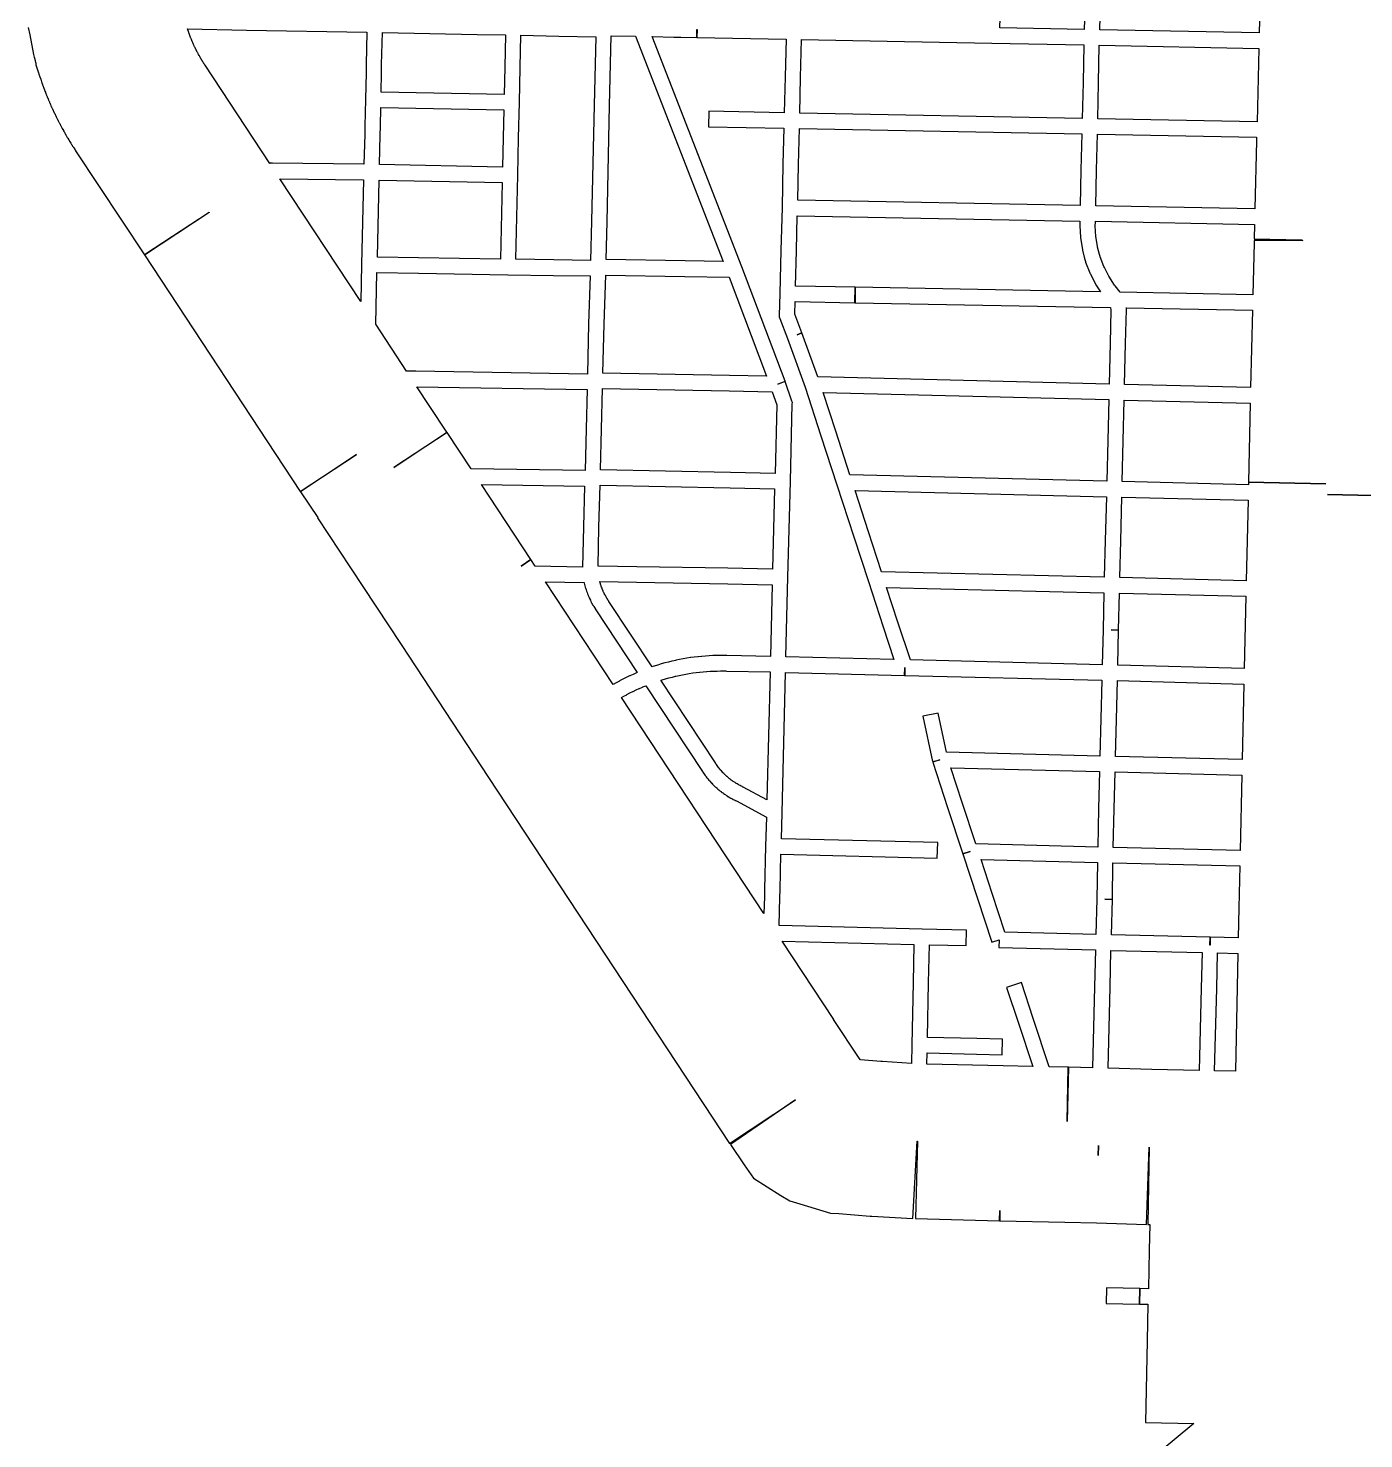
# Model space of a CAD drawing. Extents: x 0 to 1129, y 203 to 1017.
# Drawn here: x 236.9 to 334.1, y 322.8 to 425.5 of the extents above; entities that cross this region are included whole.
import ezdxf

# ---------------------------------------------------------------- set-up
doc = ezdxf.new("R2010")
doc.units = 0
doc.layers.get('0').update_dxf_attribs({"linetype": 'CONTINUOUS'})

msp = doc.modelspace()

# ---------------------------------------------------------------- linework, layer by layer
at = {"color": 1}
for points in [[(308.017333, 442.030398), (310.888956, 441.973953), (314.169778, 441.910442), (313.809933, 428.370842), (313.725266, 425.456886), (307.594, 425.569775), (307.671622, 428.483731), (308.017333, 442.030398)], [(315.298667, 441.889399), (319.136889, 441.811799), (322.982155, 441.734177), (322.862222, 436.992844), (323.984067, 436.964622), (324.111044, 441.705955), (326.883889, 441.656555), (326.721622, 435.511177), (332.359, 435.370066), (332.359, 435.363067), (326.721622, 435.504178), (326.700399, 434.876245), (326.545177, 428.759067), (326.453444, 425.203067), (314.85411, 425.428845), (314.938777, 428.335734), (315.298667, 441.889399)], [(236.87252, 425.598065), (236.978365, 425.047732), (237.267631, 423.615465), (237.302921, 423.439065), (237.352298, 423.283843), (237.352298, 423.26262), (237.366522, 423.192087), (237.373521, 423.192087), (237.38052, 423.142687), (237.401743, 423.086242), (237.408743, 423.050976), (237.415742, 423.022753), (237.42974, 422.987464), (237.42974, 422.973466), (237.42974, 422.881755), (237.627295, 422.282022), (237.648519, 422.232644), (237.655518, 422.204422), (237.719006, 421.999799), (237.761362, 421.879844), (237.768361, 421.851622), (237.78236, 421.844622), (237.78236, 421.837623), (237.78236, 421.830624), (237.789359, 421.816626), (237.803357, 421.767226), (237.817581, 421.731959), (237.838804, 421.640248), (237.867026, 421.583804), (237.867026, 421.562581), (237.874025, 421.555582), (237.895249, 421.49207), (237.909247, 421.456781), (237.923245, 421.421515), (237.937243, 421.379182), (237.937243, 421.357958), (237.944242, 421.357958), (237.965465, 421.315602), (237.965465, 421.308603), (237.979464, 421.245115), (238.007686, 421.181603), (238.014685, 421.16038), (238.021684, 421.132158), (238.042907, 421.096869), (238.049906, 421.068647), (238.056905, 421.033358), (238.085128, 420.98398), (238.092127, 420.962757), (238.092127, 420.948533), (238.120349, 420.892089), (238.120349, 420.885089), (238.127348, 420.849823), (238.141346, 420.821601), (238.15557, 420.807377), (238.162569, 420.77211), (238.176568, 420.736844), (238.183567, 420.736844), (238.197565, 420.687444), (238.211789, 420.652177), (238.225787, 420.616888), (238.254009, 420.560444), (238.254009, 420.546445), (238.254009, 420.539446), (238.261009, 420.532447), (238.282232, 420.476003), (238.289231, 420.462004), (238.32452, 420.391449), (238.331519, 420.370226), (238.32452, 420.370226), (238.352742, 420.320826), (238.359741, 420.299602), (238.36674, 420.264336), (238.387963, 420.222003), (238.409186, 420.172625), (238.423185, 420.144403), (238.437409, 420.109114), (238.444408, 420.102115), (238.465631, 420.04567), (238.47263, 420.038671), (238.486628, 419.982227), (238.521917, 419.89756), (238.55014, 419.855227), (238.571363, 419.798782), (238.592586, 419.749405), (238.60681, 419.728182), (238.628033, 419.678781), (238.649256, 419.629404), (238.656255, 419.615406), (238.677478, 419.573072), (238.684477, 419.559074), (238.691476, 419.537851), (238.7127, 419.502584), (238.762077, 419.382651), (238.797366, 419.326207), (238.825588, 419.262695), (238.853811, 419.206251), (238.853811, 419.199252), (238.875034, 419.149874), (238.903256, 419.100497), (238.903256, 419.093498), (238.931478, 419.051164), (238.938477, 419.029941), (238.973766, 418.952341), (239.009033, 418.88883), (239.016032, 418.867607), (239.030256, 418.853609), (239.044254, 418.818342), (239.051253, 418.804118), (239.100631, 418.705363), (239.114855, 418.670074), (239.143077, 418.634785), (239.171299, 418.571296), (239.178298, 418.557298), (239.185298, 418.550299), (239.185298, 418.536301), (239.21352, 418.493945), (239.220519, 418.479946), (239.241742, 418.444657), (239.262965, 418.39528), (239.298232, 418.338835), (239.312456, 418.310613), (239.354766, 418.232991), (239.390055, 418.162435), (239.460611, 418.035435), (239.46761, 418.021437), (239.488833, 417.993215), (239.502831, 417.964993), (239.538121, 417.901481), (239.54512, 417.887483), (239.559118, 417.859261), (239.573116, 417.845037), (239.594339, 417.80977), (239.601338, 417.795772), (239.601338, 417.788773), (239.608337, 417.781774), (239.63656, 417.739441), (239.664782, 417.682996), (239.686005, 417.640663), (239.714227, 417.584218), (239.749494, 417.534818), (239.756493, 417.527819), (239.791782, 417.457263), (239.80578, 417.450264), (239.820004, 417.422042), (239.827003, 417.400819), (239.841001, 417.386821), (239.848001, 417.379822), (239.883267, 417.31631), (239.9256, 417.252799), (239.932599, 417.238801), (239.967866, 417.168223), (240.02431, 417.083556), (240.059577, 417.034178), (240.073801, 416.998889), (240.102023, 416.963623), (240.123246, 416.928356), (240.137244, 416.907133), (240.144244, 416.893135), (240.158468, 416.886136), (240.165467, 416.864913), (240.193689, 416.829624), (240.264244, 416.723802), (240.271244, 416.69558), (240.285242, 416.681581), (240.306465, 416.653359), (240.320463, 416.618093), (245.322863, 409.033359), (245.329862, 409.033359), (250.035929, 412.137804), (250.042928, 412.130804), (245.329817, 409.033404), (256.668106, 391.803738), (260.760329, 394.491916), (256.682195, 391.782582), (257.938106, 389.905782), (257.931107, 389.898783), (260.337063, 386.251072), (264.027107, 380.656005), (264.020108, 380.656005), (270.377175, 370.989894), (285.998175, 347.255005), (286.054619, 347.170338), (287.917286, 344.341072), (292.70802, 347.501961), (287.97373, 344.249338), (288.982686, 342.767672), (289.652953, 341.801072), (290.661886, 341.173116), (291.649664, 340.552227), (292.298775, 340.150049), (293.039619, 339.931338), (294.70473, 339.437449), (295.269175, 339.268116), (295.861842, 339.225783), (298.147842, 339.049383), (298.211353, 339.042383), (298.274842, 339.042383), (301.259353, 338.866006), (301.576842, 344.503383), (301.583841, 344.503383), (301.449796, 338.858939), (307.559908, 338.710761), (307.573906, 339.451606), (307.587904, 339.451606), (307.573906, 338.710761), (312.315239, 338.604939), (314.622394, 338.555561), (318.263061, 338.428539), (318.453572, 344.072983), (318.361862, 338.428539), (318.502973, 338.428539), (318.460617, 336.572939), (318.397128, 333.757784), (317.769195, 333.771782), (317.740973, 332.642893), (318.368906, 332.628895), (318.312461, 329.954828), (318.178394, 324.028161), (321.699128, 323.950539), (318.989795, 321.692761)], [(248.4614, 425.485334), (252.758222, 425.407734), (261.521222, 425.245468), (261.464778, 422.903023), (261.457779, 422.324445), (261.415468, 420.34889), (261.373112, 418.408623), (261.359114, 417.801846), (261.309714, 415.635779), (254.649269, 415.706357), (254.479936, 415.706357), (254.451714, 415.692133), (249.738602, 422.846489), (249.731603, 422.860487), (249.724604, 422.874711), (249.710606, 422.888709), (249.689383, 422.931065), (249.654116, 422.994554), (249.640118, 422.994554), (249.633119, 423.015777), (249.62612, 423.022776), (249.62612, 423.029775), (249.604897, 423.057997), (249.597898, 423.064996), (249.590899, 423.08622), (249.5839, 423.100444), (249.569901, 423.121667), (249.562902, 423.128666), (249.555903, 423.135665), (249.53468, 423.170931), (249.527681, 423.185155), (249.513683, 423.213378), (249.49246, 423.234601), (249.49246, 423.2416), (249.48546, 423.255598), (249.478461, 423.269822), (249.478461, 423.276821), (249.457238, 423.290819), (249.450239, 423.312042), (249.429016, 423.347332), (249.415018, 423.36133), (249.415018, 423.375328), (249.40102, 423.396551), (249.387021, 423.424773), (249.373023, 423.452996), (249.366024, 423.459995), (249.3518, 423.481218), (249.330577, 423.523574), (249.330577, 423.530573), (249.302355, 423.565839), (249.274132, 423.622284), (249.24591, 423.671684), (249.238911, 423.678683), (249.238911, 423.692907), (249.238911, 423.699906), (249.210689, 423.742239), (249.196691, 423.777529), (249.182467, 423.784528), (249.168468, 423.81275), (249.168468, 423.819749), (249.161469, 423.840972), (249.161469, 423.847971), (249.15447, 423.847971), (249.15447, 423.85497), (249.140472, 423.85497), (249.140472, 423.868969), (249.140472, 423.875968), (249.126248, 423.890192), (249.126248, 423.90419), (249.119249, 423.918414), (249.119249, 423.925413), (249.105251, 423.939411), (249.105251, 423.94641), (249.098252, 423.953409), (249.084253, 423.995743), (249.06303, 424.023965), (249.056031, 424.037963), (249.049032, 424.066185), (249.035034, 424.073185), (249.028035, 424.101407), (249.013811, 424.129629), (249.013811, 424.136628), (248.985588, 424.193073), (248.957366, 424.24245), (248.957366, 424.249449), (248.929144, 424.305894), (248.922145, 424.312893), (248.908147, 424.348159), (248.894148, 424.369382), (248.88015, 424.411693), (248.873151, 424.425917), (248.873151, 424.439915), (248.851928, 424.482271), (248.844929, 424.48927), (248.823706, 424.545715), (248.809708, 424.566938), (248.802708, 424.588161), (248.802708, 424.59516), (248.802708, 424.602159), (248.781485, 424.630382), (248.781485, 424.637381), (248.781485, 424.651605), (248.774486, 424.651605), (248.774486, 424.658604), (248.774486, 424.665603), (248.767487, 424.686826), (248.753489, 424.700824), (248.74649, 424.722047), (248.732266, 424.764403), (248.725267, 424.792625), (248.711268, 424.806624), (248.704269, 424.827847), (248.690271, 424.87018), (248.690271, 424.884178), (248.676047, 424.898177), (248.669048, 424.912175), (248.65505, 424.954508), (248.65505, 424.968506), (248.641052, 424.989729), (248.634052, 425.003728), (248.627053, 425.024951), (248.620054, 425.053173), (248.598831, 425.095506), (248.584833, 425.151951), (248.56361, 425.201328), (248.556611, 425.222551), (248.549612, 425.250774), (248.549612, 425.257773), (248.535388, 425.271997), (248.528388, 425.307263), (248.486055, 425.427196), (248.486055, 425.434196), (248.479056, 425.462418), (248.465058, 425.476416), (248.4614, 425.485334)], [(262.650111, 425.22429), (269.550444, 425.090223), (271.603622, 425.054957), (271.554222, 422.712512), (271.504822, 420.722846), (262.558378, 420.892179), (262.5866, 422.30329), (262.593599, 422.88889), (262.650111, 425.22429)], [(285.5454, 425.435957), (285.552399, 425.435957), (285.5454, 424.871512), (292.029444, 424.744512), (291.958889, 421.992846), (291.8954, 419.389334), (286.406155, 419.495179), (286.392157, 418.36629), (291.867268, 418.260445), (291.803757, 415.656957), (291.733201, 412.489023), (291.655579, 409.356357), (291.585046, 406.22369), (291.535646, 404.622068), (291.535646, 404.516223), (291.577979, 404.410401), (292.128313, 402.956957), (292.135312, 402.956957), (293.419445, 399.408001), (294.562423, 395.859068), (295.719534, 392.303068), (296.954267, 388.507179), (298.019668, 385.247512), (299.099156, 381.945512), (299.882334, 379.567779), (292.022423, 379.75829), (292.163534, 385.557957), (292.339934, 392.528846), (292.481045, 398.180357), (292.488044, 398.286179), (292.452755, 398.384957), (291.972977, 399.810179), (291.436755, 399.633779), (291.958866, 399.831334), (288.797977, 408.178068), (282.292755, 424.935023), (283.859089, 424.899734), (284.360044, 424.885736), (285.538311, 424.871738), (285.5454, 425.435957)], [(272.732511, 425.026734), (275.491222, 424.97029), (278.172333, 424.92089), (278.059444, 419.932623), (277.868956, 411.480068), (277.805444, 408.629623), (275.117266, 408.671957), (272.365622, 408.71429), (272.499667, 414.831468), (272.563178, 417.561957), (272.619622, 420.123112), (272.683111, 422.68429), (272.732511, 425.026734)], [(279.301222, 424.984401), (281.065111, 424.956179), (287.443333, 408.552001), (284.6846, 408.601401), (278.934333, 408.693112), (278.997845, 411.451846), (279.188333, 419.904401), (279.301222, 424.984401)], [(293.158333, 424.723334), (299.388378, 424.603401), (307.008378, 424.455246), (313.697044, 424.328223), (313.6406, 421.583623), (313.584155, 418.973068), (293.024289, 419.361112), (293.087778, 421.964623), (293.158333, 424.723334)], [(314.825933, 424.299956), (326.425266, 424.074178), (326.305333, 418.719023), (314.713044, 418.9448), (314.769489, 421.555356), (314.825933, 424.299956)], [(262.530155, 419.763245), (271.4766, 419.593911), (271.434289, 417.590134), (271.384889, 415.431134), (262.438444, 415.614578), (262.487845, 417.773578), (262.501843, 418.380356), (262.530155, 419.763245)], [(292.996067, 418.232178), (313.555933, 417.844134), (313.492444, 415.240622), (313.436, 412.637134), (292.876111, 413.018134), (292.932556, 415.628689), (292.996067, 418.232178)], [(314.684822, 417.815911), (326.277111, 417.597201), (326.270112, 417.336134), (326.150156, 412.383134), (314.564934, 412.601867), (314.621378, 415.2124), (314.684822, 417.815911)], [(255.185333, 414.570356), (261.281333, 414.506845), (261.140222, 408.333245), (261.076734, 405.638023), (255.185333, 414.570356)], [(262.410222, 414.485689), (271.356667, 414.302245), (271.236734, 408.728356), (265.281845, 408.827134), (262.283222, 408.876534), (262.410222, 414.485689)], [(292.847889, 411.889222), (313.414822, 411.501178), (313.414822, 411.402378), (313.414822, 411.388379), (313.400824, 411.219046), (313.400824, 411.190824), (313.400824, 411.162602), (313.450201, 410.315935), (313.450201, 410.287713), (313.457201, 410.26649), (313.591245, 409.433934), (313.591245, 409.398645), (313.598244, 409.370423), (313.753444, 408.770712), (313.816955, 408.559045), (313.823954, 408.537822), (313.830953, 408.5096), (314.134353, 407.726422), (314.141352, 407.6982), (314.162575, 407.669977), (314.536509, 406.922089), (314.557732, 406.893866), (314.57173, 406.865644), (314.903352, 406.343533), (297.059864, 406.6822), (297.04564, 405.553311), (315.629996, 405.200533), (315.665262, 405.017089), (315.615862, 402.604089), (315.538262, 399.626644), (294.343373, 400.155822), (293.186262, 403.351977), (292.833484, 403.224977), (293.186262, 403.359022), (292.664151, 404.720755), (292.692373, 405.637977), (297.038595, 405.553311), (297.059818, 406.6822), (292.720641, 406.766866), (292.784129, 409.328044), (292.847889, 411.889222)], [(314.536667, 411.48), (326.121889, 411.254222), (326.093667, 410.21), (329.536778, 410.125333), (329.635556, 410.083), (326.093667, 410.083), (326.093667, 409.913667), (325.994889, 406.131889), (316.349933, 406.315333), (315.976, 406.781), (315.940734, 406.823333), (315.5174, 407.486556), (315.192822, 408.1286), (315.1646, 408.185044), (314.889444, 408.897667), (314.882445, 408.911665), (314.847179, 409.066887), (314.699023, 409.610176), (314.692024, 409.666621), (314.579135, 410.37922), (314.579135, 410.38622), (314.529758, 411.162353), (314.529758, 411.19762), (314.529758, 411.225842), (314.536757, 411.345775), (314.536757, 411.359999), (314.536757, 411.366998), (314.536667, 411.48)], [(262.255, 407.747532), (265.267711, 407.698132), (271.772956, 407.592287), (275.096111, 407.54291), (277.770155, 407.500576), (277.657266, 404.022199), (277.5726, 400.35331), (265.091333, 400.55791), (264.414, 400.564909), (262.163266, 403.979798), (262.255, 407.747532)], [(278.899044, 407.56393), (284.670511, 407.472219), (287.880778, 407.415774), (290.604222, 400.204996), (287.916067, 400.254374), (278.701489, 400.430774), (278.786155, 403.993841), (278.899044, 407.56393)], [(316.7874, 405.179174), (325.966667, 405.002774), (325.8326, 399.372441), (316.660378, 399.598219), (316.738, 402.575663), (316.794444, 405.059219), (316.794444, 405.12273), (316.7874, 405.179174)], [(265.161889, 399.428885), (277.544378, 399.224286), (277.473845, 396.373841), (277.396222, 393.325841), (269.098889, 393.459885), (267.363222, 396.098663), (263.489711, 393.551619), (263.475713, 393.551619), (267.349201, 396.126885), (266.107424, 397.996596), (265.161889, 399.428885)], [(278.673266, 399.301885), (287.894889, 399.125485), (291.027556, 399.069041), (291.352111, 398.116552), (291.225111, 393.121219), (287.993667, 393.191774), (278.525111, 393.38933), (278.602734, 396.345619), (278.673266, 399.301885)], [(294.731711, 399.012664), (315.510333, 398.49762), (315.439778, 395.527242), (315.369222, 392.556842), (296.679044, 393.022509), (295.641889, 396.204575), (294.731711, 399.012664)], [(316.632155, 398.469398), (325.804378, 398.24362), (325.6774, 392.493331), (331.321845, 392.366353), (325.6774, 392.486286), (325.6774, 392.295775), (316.498111, 392.52862), (316.568667, 395.49902), (316.632155, 398.469398)], [(269.853845, 392.317111), (277.360956, 392.197178), (277.276289, 389.240889), (277.219845, 386.305778), (273.776734, 386.369266), (273.459222, 386.849044), (272.7466, 386.376333), (273.459222, 386.856111), (269.853845, 392.317111)], [(278.496889, 392.260712), (287.965444, 392.063156), (291.196889, 391.992601), (291.048734, 386.150601), (287.796111, 386.214112), (281.156822, 386.327001), (278.355778, 386.376378), (278.405178, 389.212712), (278.496889, 392.260712)], [(297.045933, 391.879712), (315.341, 391.428156), (315.2634, 388.239045), (315.185778, 385.565001), (298.972111, 385.967156), (298.026667, 388.859934), (297.045933, 391.879712)], [(316.469889, 391.399934), (325.649178, 391.167089), (325.515111, 385.311001), (316.314667, 385.536779), (316.392289, 388.21789), (316.469889, 391.399934)], [(336.959222, 391.668045), (337.1074, 391.668045), (337.015667, 381.239934), (336.980378, 378.64349), (336.655845, 378.650489), (336.782822, 384.471311), (336.952155, 391.463378), (331.427667, 391.590355), (336.952155, 391.470422), (336.959222, 391.668045)], [(274.5246, 385.226312), (277.325667, 385.169867), (277.332666, 385.141645), (277.332666, 385.127421), (277.353889, 385.042754), (277.353889, 385.035755), (277.382111, 384.944044), (277.382111, 384.937045), (277.410333, 384.845312), (277.410333, 384.838313), (277.438556, 384.753646), (277.438556, 384.739648), (277.445555, 384.739648), (277.473777, 384.654981), (277.473777, 384.647982), (277.501999, 384.556271), (277.508998, 384.549272), (277.508998, 384.542273), (277.544265, 384.450539), (277.572487, 384.365873), (277.579486, 384.351874), (277.614775, 384.267208), (277.614775, 384.260209), (277.614775, 384.24621), (277.692375, 384.083921), (277.692375, 384.069923), (277.734708, 383.985256), (277.734708, 383.978257), (277.784108, 383.886524), (277.826419, 383.808924), (277.826419, 383.801925), (277.868775, 383.710214), (277.875774, 383.703215), (277.875774, 383.696216), (277.967485, 383.533949), (277.974484, 383.52695), (278.030929, 383.44935), (278.030929, 383.442351), (278.080306, 383.357684), (278.080306, 383.350685), (278.136751, 383.280152), (278.136751, 383.273153), (278.14375, 383.266154), (278.186083, 383.195621), (278.193082, 383.181397), (281.191705, 378.623531), (281.142327, 378.602308), (281.135328, 378.602308), (280.895439, 378.489419), (280.88844, 378.489419), (280.648529, 378.383574), (280.641529, 378.376575), (280.627531, 378.376575), (280.401753, 378.263686), (280.394754, 378.263686), (280.154888, 378.136686), (280.147889, 378.136686), (279.915044, 378.01673), (279.908045, 378.002732), (279.901046, 378.002732), (279.668201, 377.882777), (279.668201, 377.875777), (279.661202, 377.875777), (279.449558, 377.755844), (274.5246, 385.226312)], [(278.468667, 385.247535), (281.142734, 385.198157), (287.782, 385.085268), (291.020511, 385.021757), (290.893489, 379.793579), (287.725556, 379.864157), (287.718556, 379.864157), (287.647978, 379.871156), (287.535089, 379.871156), (287.52809, 379.871156), (287.521091, 379.871156), (287.252958, 379.871156), (286.991913, 379.864157), (286.977915, 379.864157), (286.716848, 379.864157), (286.709849, 379.864157), (286.695851, 379.864157), (286.441851, 379.849933), (286.434852, 379.849933), (286.166763, 379.82871), (286.159764, 379.82871), (285.898697, 379.800488), (285.884699, 379.800488), (285.623632, 379.779265), (285.616633, 379.779265), (285.348545, 379.751042), (285.341545, 379.751042), (285.087545, 379.715753), (285.073547, 379.715753), (285.066548, 379.708754), (284.812548, 379.673488), (284.805549, 379.673488), (284.537438, 379.624088), (284.530439, 379.624088), (284.276439, 379.57471), (284.262215, 379.57471), (284.00117, 379.518266), (284.00117, 379.511266), (283.733059, 379.461889), (283.72606, 379.461889), (283.47206, 379.391333), (283.465061, 379.391333), (283.204017, 379.327845), (283.204017, 379.320846), (283.197018, 379.320846), (282.943018, 379.25029), (282.936019, 379.25029), (282.689086, 379.165623), (282.675087, 379.165623), (282.421087, 379.088001), (282.414088, 379.088001), (282.272977, 379.038623), (279.133244, 383.808179), (279.133244, 383.815178), (279.083866, 383.878667), (279.076867, 383.89989), (279.041578, 383.949267), (279.034579, 383.956266), (278.999312, 384.019755), (278.992313, 384.026754), (278.957024, 384.090266), (278.950025, 384.097265), (278.879469, 384.231309), (278.865471, 384.245307), (278.830205, 384.308796), (278.830205, 384.315795), (278.794916, 384.379306), (278.794916, 384.386305), (278.759626, 384.456861), (278.752627, 384.470859), (278.724405, 384.527304), (278.724405, 384.541302), (278.667961, 384.682413), (278.653962, 384.696411), (278.632739, 384.7599), (278.632739, 384.766899), (278.604517, 384.837455), (278.576295, 384.90801), (278.569296, 384.929233), (278.548073, 384.985678), (278.52685, 385.070344), (278.52685, 385.077343), (278.498627, 385.154943), (278.477404, 385.225521), (278.468667, 385.247535)], [(299.346067, 384.824134), (315.157556, 384.436089), (315.101111, 381.740845), (315.115109, 381.740845), (315.03751, 379.1938), (301.088665, 379.539511), (300.171556, 382.298222), (299.346067, 384.824134)], [(316.286444, 384.407867), (325.486889, 384.182089), (325.366956, 378.918622), (316.166511, 379.165578), (316.23, 381.719689), (315.679667, 381.733687), (316.23, 381.726688), (316.286444, 384.407867)], [(287.252822, 378.742425), (287.259821, 378.742425), (287.506754, 378.742425), (287.520978, 378.742425), (287.612689, 378.742425), (287.683245, 378.735426), (287.690244, 378.735426), (290.865221, 378.664848), (290.632399, 369.351515), (288.917888, 370.282848), (288.910889, 370.282848), (288.889666, 370.289847), (288.840288, 370.31807), (288.833289, 370.325069), (288.7698, 370.353291), (288.748577, 370.36029), (288.692133, 370.395556), (288.678135, 370.395556), (288.62169, 370.430846), (288.600467, 370.437845), (288.551067, 370.466067), (288.529844, 370.473066), (288.466332, 370.515399), (288.395799, 370.550688), (288.3888, 370.557687), (288.339423, 370.592954), (288.3182, 370.607178), (288.184133, 370.691845), (288.177134, 370.698844), (288.127734, 370.73411), (288.113735, 370.748334), (288.057291, 370.790645), (288.043067, 370.790645), (287.993689, 370.833001), (287.98669, 370.84), (287.923201, 370.8894), (287.916202, 370.896399), (287.859758, 370.938733), (287.852759, 370.945732), (287.796314, 370.995109), (287.789315, 371.002108), (287.739938, 371.051486), (287.725939, 371.051486), (287.676539, 371.10793), (287.66954, 371.11493), (287.613096, 371.15724), (287.606097, 371.171464), (287.549652, 371.220842), (287.542653, 371.227841), (287.493275, 371.284286), (287.436831, 371.333663), (287.429832, 371.347661), (287.32401, 371.46055), (287.317011, 371.474548), (287.267633, 371.523926), (287.260634, 371.530925), (287.218301, 371.580303), (287.211302, 371.594527), (287.161901, 371.650971), (287.154902, 371.664969), (287.112546, 371.71437), (287.105547, 371.721369), (287.063214, 371.78488), (287.063214, 371.791879), (287.013836, 371.855368), (287.006837, 371.862367), (286.964504, 371.918811), (286.964504, 371.92581), (286.92217, 371.989322), (286.908172, 371.996321), (286.894174, 372.031587), (286.894174, 372.038586), (282.914841, 378.064031), (283.013618, 378.092253), (283.020618, 378.092253), (283.253462, 378.162809), (283.260461, 378.162809), (283.500328, 378.233364), (283.507327, 378.233364), (283.747216, 378.296853), (283.754215, 378.296853), (283.979993, 378.353297), (284.001216, 378.353297), (284.241105, 378.409742), (284.488038, 378.459142), (284.495037, 378.459142), (284.734926, 378.515586), (284.741925, 378.515586), (284.981836, 378.55792), (284.981836, 378.550921), (285.235836, 378.593277), (285.242835, 378.593277), (285.482724, 378.628543), (285.489723, 378.628543), (285.736657, 378.656765), (285.743656, 378.656765), (285.983522, 378.684988), (286.004745, 378.684988), (286.237567, 378.698986), (286.251791, 378.698986), (286.498724, 378.712984), (286.505723, 378.712984), (286.74559, 378.734207), (286.759814, 378.734207), (286.99968, 378.734207), (287.006679, 378.734207), (287.252822, 378.742425)], [(300.679556, 378.982269), (300.665557, 378.417825), (315.009513, 378.065047), (314.946002, 375.242825), (314.875446, 372.547602), (303.692402, 372.822758), (303.092668, 375.666158), (301.977891, 375.44038), (302.676402, 372.152491), (303.226713, 372.272447), (302.697557, 372.096047), (303.770002, 368.808158), (304.891824, 365.421491), (305.435113, 365.597869), (305.435113, 365.59087), (304.891824, 365.421537), (305.95018, 362.175981), (307.001446, 358.98687), (307.530624, 359.163247), (307.5164, 358.598803), (314.543734, 358.422425), (314.480245, 355.73427), (314.339134, 349.849914), (312.575245, 349.885203), (312.483511, 345.927025), (312.476512, 345.948248), (312.561179, 349.885248), (311.171246, 349.913471), (310.007068, 353.441248), (309.153334, 356.051804), (308.073846, 355.699026), (308.94169, 353.088471), (309.978846, 349.941693), (307.833957, 349.984026), (302.274179, 350.118093), (302.288177, 350.922404), (305.88651, 350.837737), (307.749177, 350.795426), (307.777399, 351.924315), (305.914733, 351.966626), (302.316399, 352.051293), (302.401066, 356.037693), (302.45751, 358.803471), (305.138622, 358.739959), (305.166844, 359.868848), (301.928332, 359.946471), (291.521399, 360.193426), (291.577844, 362.267737), (291.591842, 362.789871), (291.655331, 365.393359), (303.035953, 365.118182), (303.064175, 366.24707), (291.683553, 366.522248), (291.739997, 368.399026), (291.993997, 378.629582), (300.65822, 378.417915), (300.679556, 378.982269)], [(316.138289, 378.03687), (325.338734, 377.789914), (325.225845, 372.286581), (316.004222, 372.519425), (316.067711, 375.214648), (316.138289, 378.03687)], [(281.827111, 377.662892), (285.940511, 371.42578), (285.94751, 371.418781), (285.975733, 371.383492), (285.975733, 371.369494), (286.025133, 371.291872), (286.032132, 371.284873), (286.088576, 371.20725), (286.088576, 371.193252), (286.152065, 371.122696), (286.152065, 371.115697), (286.201465, 371.045119), (286.208464, 371.03812), (286.271976, 370.960498), (286.335487, 370.875831), (286.342486, 370.875831), (286.39893, 370.798231), (286.40593, 370.798231), (286.469441, 370.727676), (286.47644, 370.720676), (286.47644, 370.713677), (286.610484, 370.572566), (286.617483, 370.558568), (286.680972, 370.502124), (286.680972, 370.488125), (286.751528, 370.431681), (286.751528, 370.417683), (286.758527, 370.417683), (286.82906, 370.347127), (286.899638, 370.276572), (286.906637, 370.276572), (286.977193, 370.220127), (286.977193, 370.206129), (287.047748, 370.149684), (287.054747, 370.135686), (287.125325, 370.079242), (287.139324, 370.079242), (287.209902, 370.015753), (287.216901, 370.015753), (287.216901, 370.008754), (287.294523, 369.95231), (287.294523, 369.94531), (287.372123, 369.888866), (287.372123, 369.881867), (287.386121, 369.881867), (287.463744, 369.832467), (287.463744, 369.818468), (287.470743, 369.818468), (287.541298, 369.769068), (287.548297, 369.769068), (287.548297, 369.762069), (287.710564, 369.663269), (287.710564, 369.65627), (287.717563, 369.642271), (287.795163, 369.599938), (287.809161, 369.592939), (287.886783, 369.550583), (287.893783, 369.550583), (287.971405, 369.494139), (287.985403, 369.494139), (287.985403, 369.48714), (288.07007, 369.444806), (288.077069, 369.444806), (288.161736, 369.395429), (288.161736, 369.38843), (288.246402, 369.35314), (288.246402, 369.346141), (288.253401, 369.346141), (288.345112, 369.303808), (288.380379, 369.282585), (288.408601, 369.275586), (290.60289, 368.083186), (290.539401, 365.987697), (290.461779, 362.819764), (290.447781, 362.29763), (290.419559, 361.07703), (280.062003, 376.803852), (280.217225, 376.895586), (280.224224, 376.895586), (280.435914, 377.008475), (280.442913, 377.015474), (280.661646, 377.135407), (280.887424, 377.248296), (280.894423, 377.248296), (281.113157, 377.35414), (281.120156, 377.36114), (281.345934, 377.459917), (281.352933, 377.466916), (281.571666, 377.565672), (281.592889, 377.572671), (281.8116, 377.657337), (281.818599, 377.657337), (281.827111, 377.662892)], [(304.016822, 371.686734), (314.847111, 371.418623), (314.776556, 368.723401), (314.713044, 365.91529), (305.851266, 366.148135), (304.8494, 369.160846), (304.016822, 371.686734)], [(315.976, 371.390401), (325.197622, 371.157556), (325.077667, 365.668357), (315.841933, 365.887068), (315.905444, 368.695179), (315.976, 371.390401)], [(306.218155, 365.005067), (314.691889, 364.786356), (314.6566, 362.1264), (314.579, 359.551134), (307.946778, 359.720467), (307.029556, 362.528578), (306.218155, 365.005067)], [(315.820778, 364.758134), (325.049444, 364.539423), (324.978889, 361.484356), (324.936556, 359.297134), (322.904556, 359.353578), (322.883332, 358.782089), (322.876333, 358.782089), (322.897556, 359.353578), (315.707957, 359.522911), (315.785556, 362.105245), (315.221112, 362.119243), (315.785556, 362.112244), (315.820778, 364.758134)], [(291.747222, 359.0572), (301.328667, 358.831422), (301.272222, 356.058577), (301.173444, 351.507755), (301.145222, 350.1672), (299.042667, 350.2942), (298.915667, 350.301199), (297.434, 350.414088), (297.349333, 350.54111), (295.486667, 353.363332), (295.493666, 353.370332), (291.747222, 359.0572)], [(315.6726, 358.393977), (322.304822, 358.238755), (322.241333, 355.635244), (322.086111, 349.645089), (318.643, 349.708577), (315.468, 349.814422), (315.609111, 355.705822), (315.6726, 358.393977)], [(323.433711, 358.210533), (324.9154, 358.1682), (324.731933, 349.595688), (323.215, 349.623911), (323.370222, 355.607022), (323.433711, 358.210533)], [(314.7554, 344.184314), (314.762399, 344.184314), (314.741176, 343.464648), (314.7554, 344.184314)], [(317.746956, 332.634088), (317.768179, 333.762977), (315.355179, 333.819421), (315.326957, 332.690532), (317.746956, 332.634088)]]:
    msp.add_lwpolyline(points, dxfattribs=at)

doc.saveas('drawing.dxf')
